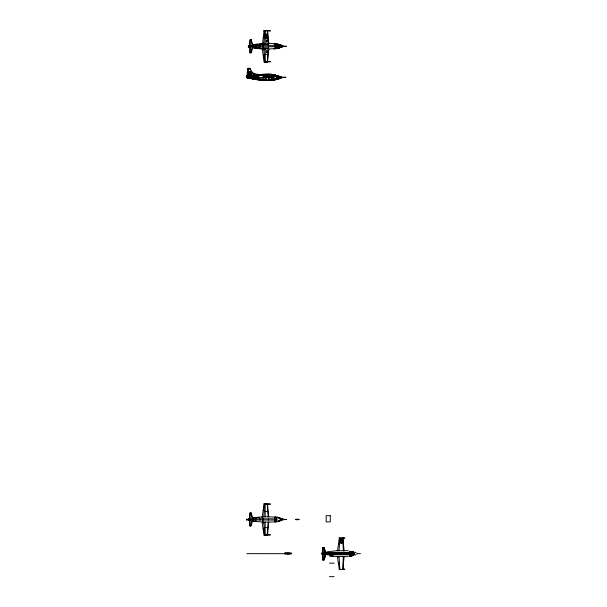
<?xml version="1.0" encoding="UTF-8"?>
<svg xmlns="http://www.w3.org/2000/svg" width="607" height="607" viewBox="0 0 607 607"><rect width="100%" height="100%" fill="white"/><g stroke="black" fill="none" stroke-linecap="round" stroke-linejoin="round"><path stroke-width="0.91" d="M265.236 33.886C266.473 32.672 265.729 34.834 266.716 35.32A1.1 1.1 0 0 1 266.86 35.752L266.868 36.003A1.108 1.108 0 0 1 266.602 36.632A1.237 1.237 0 0 1 266.154 36.966L266.238 36.928M279.083 77.939L279.41 77.908M291.041 553.645L291.041 553.091M254.325 79.062L254.348 75.48M265.259 60.928L265.251 61.861L265.259 48.879C261.222 48.522 255.737 49.053 252.633 47.392M265.191 534.092L265.183 535.025L265.191 522.043L262.065 521.967L264.007 535.048L264.5 535.025M278.127 77.468L277.642 77.453L278.143 77.453M276.033 47.657C278.264 48.439 282.369 46.564 279.281 44.827M274.129 75.215L274.607 74.79L264.113 74.578L250.16 75.306L250.866 74.031L247.148 73.933L251.161 74.031L248.976 73.842L247.557 73.902L251.116 74.107L248.824 74.107L248.255 75.579L246.837 76.027L247.876 76.52L257.967 75.298L274.265 75.002M279.053 77.256L278.59 77.059M287.65 553.645L287.657 553.091L287.915 553.569M264.204 56.929L264.371 56.413M264.644 32.786L264.531 30.752M264.128 530.093L264.007 528.591L263.165 528.614M288.947 553.645L288.947 553.091L289.258 553.569M252.793 78.849L252.808 76.975M349.966 553.721L349.412 554.639A1.578 1.373 21.9 0 1 349.025 554.783L327.302 554.707L327.082 553.569M273.476 79.714L273.575 74.464M249.841 72.218L249.272 72.225M263.43 74.775L263.408 76.232L268.62 76.27L268.62 74.737M249.963 72.096L250.334 72.005M275.426 76.368L275.449 75.147M254.037 79.145L247.003 77.84L247.519 71.474L247.148 73.106M254.348 77.074L254.325 78.136L255.979 78.159L255.995 77.119L249.348 76.899M264.265 37.588L264.28 37.179M269.053 79.851L268.818 77.157L261.541 77.484L273.537 77.43M276.056 44.592L277.657 44.478A1.996 1.996 0 0 1 278.416 44.637L280.077 45.237L280.366 46.322M276.033 45.153L276.056 44.751M266.01 36.185L265.965 36.837L265.525 36.283M275.912 45.692L276.018 44.357L278.476 44.614A4.689 4.689 0 0 1 279.516 44.857L279.516 45.472L276.018 44.827M322.696 559.821L322.34 553.652L322.567 547.78L322.977 547.78M327.302 554.707L327.279 554.76A1.578 1.373 -21.9 0 1 326.915 554.639L326.361 553.554L327.006 552.613A1.624 1.411 21.9 0 1 327.302 552.514L349.025 552.514A1.624 1.411 -21.9 0 1 349.321 552.613L349.882 553.379M327.09 553.903L327.302 552.514L349.025 552.598L349.291 553.394M349.966 553.584L349.935 553.933M322.977 559.533L322.56 559.533L322.37 553.652L322.613 547.506A5.008 5.008 0 0 1 323.281 547.438L323.812 547.506M270.115 77.157L271.079 76.641L269.94 76.937L269.956 76.467L270.57 76.861L270.176 76.998M269.918 76.899L269.584 76.444L269.546 76.884L270.547 76.937M279.561 77.461L279.744 77.529M264.652 32.717L264.356 33.302M337.393 556.513L339.313 569.541L342.879 569.541L343.608 556.513L343.608 561.096M281.618 45.282L281.754 47.285A16.594 16.594 0 0 0 283.082 46.572L283.628 46.428M281.549 518.446L281.686 520.449A16.594 16.594 0 0 0 283.014 519.736L286.565 519.471L283.105 519.273A10.706 10.706 0 0 0 281.587 518.461L281.549 518.507M322.689 553.447A6.76 6.76 0 0 0 322.196 553.645L328.918 553.88L328.918 553.136L322.4 553.432M264.371 33.112L264.447 35.821M327.583 553.804L325.572 553.683L323.956 547.795L325.094 553.652L323.956 559.517L325.572 553.349L328.918 553.152M264.462 503.916L264.007 510.343M267.285 61.861L268.226 48.962L277.164 48.598L281.618 47.111M267.209 535.025L268.157 522.126L277.096 521.762L281.549 520.275M327.067 553.402L327.302 552.514L327.12 553.098L349.268 553.167L349.055 552.545L349.275 553.243M280.29 519.493L279.577 518.082L275.942 517.521L276.177 520.078L252.823 519.918L252.565 520.54M264.075 37.179L264.455 35.783M339.252 544.297L339.92 538.439L339.298 537.848M285.351 553.645L285.662 553.091M270.274 76.96L270.312 76.49M342.879 569.541L344.002 556.513M262.307 48.955L264.075 61.876L267.626 61.861L268.757 48.962L268.598 50.798M264.379 533.978L264.462 535.025L267.558 535.025L268.689 522.126L268.529 523.962M284.546 553.645L284.88 553.091L291.254 553.091L291.254 553.645M349.389 552.901L354.169 552.901L329.776 553.106A2.094 0.425 -90 0 0 329.76 553.645A1.98 0.402 -90 0 0 329.776 554.237L354.192 554.335M262.778 48.697L262.778 46.974L255.858 46.906M350.345 554.328L350.353 554.183A2.094 0.47 -90 0 0 350.368 553.645A2.094 0.47 -90 0 0 350.353 553.106L350.345 552.962M349.291 553.903C348.312 556.073 353.008 552.727 354.2 554.297M279.455 77.529C281.633 78.409 268.878 80.018 268.271 78.561A4.621 4.621 0 0 1 269.007 77.286L261.427 77.476L269.121 77.317L268.704 77.279M280.305 47.012L279.789 47.604L280.381 46.519L262.778 46.974M280.313 519.683L279.577 520.859L277.126 521.337L275.942 521.413L275.798 520.085M247.383 71.474L247.755 68.386L250.319 68.416C250.691 72.385 254.052 74.904 257.937 74.213M262.55 43.454L264.075 30.714L264.007 31.298M267.641 61.762L270.532 61.724L267.657 61.626M349.275 554.062L349.025 554.783M282.247 77.468C293.09 76.732 276.906 77.711 277.02 79.342C267.846 81.93 258.066 79.912 248.87 78.242M324.047 559.077L324.168 559.798L325.777 553.675L327.082 553.819M274.971 46.997L274.971 48.499M255.851 517.513L255.881 518.856L252.96 518.993M252.633 47.376L252.922 46.762M250.645 72.225L251.161 72.514L251.207 70.905M252.588 47.786C255.122 48.112 267.391 48.621 257.482 48.12M278.135 77.749L278.613 78.022M252.466 521.041L251.002 525.966A2.284 2.284 0 0 1 250.721 525.988L249.652 525.897L249.431 519.721L248.392 519.63L252.656 520.214M264.083 55.472L264.242 54.653M264.007 528.644L264.174 527.817M325.572 553.683L323.349 553.592M252.732 47.05L252.216 46.974L251.07 52.801A2.284 2.284 0 0 1 250.797 52.824L249.72 52.733L249.507 46.602A8.657 8.657 0 0 0 250.175 46.587L251.586 46.193M252.148 520.138L250.721 525.988A3.779 3.779 0 0 1 250.183 525.958L250.183 519.865M261.579 43.848C253.309 44.539 259.121 45.487 262.08 43.825M269.842 76.702L269.88 76.467M261.139 521.906C258.544 521.375 254.28 522.028 252.558 520.556M263.795 43.454L263.916 42.9M248.62 72.066L249.151 71.937M324.313 559.798A5.061 5.061 0 0 1 322.56 559.798L324.313 559.798L325.678 553.652L323.895 547.506L324.047 548.235M280.328 46.967L279.288 47.824L276.018 48.249C275.237 46.686 278.841 46.018 275.995 45.654M280.259 520.131L278.241 521.201M266.124 38.256L266.154 36.966A2.496 2.496 0 0 1 265.798 37.057L265.798 38.203M248.817 71.93C249.227 73.599 247.793 69.805 248.703 69.092L247.618 69.077M250.903 71.945L253.734 74.084M271.951 77.127L272.27 76.983M257.588 48.135C256.177 48.917 255.107 47.437 256.366 46.921M255.888 520.108L255.926 521.459L252.482 520.943M247.709 68.766L248.529 68.227L250.334 68.462M326.892 553.766L326.892 553.25M277.179 76.588C282.301 75.534 272.763 78.371 274.068 75.01L275.214 75.018L271.617 74.358M259.341 44.023L259.986 44.296L258.885 44.789L257.687 44.516L258.286 44.129L256.799 44.258M326.437 553.235L326.49 554.13M252.535 47.877L251.351 52.733L250.797 52.824A3.779 3.779 0 0 1 250.251 52.794L250.509 47.445L250.251 46.701L248.468 46.466L251.822 46.322M271.162 76.899L271.701 76.763M269.508 76.785L269.189 76.429L269.508 76.763M248.362 46.989L249.507 47.285L248.362 47.012L248.362 45.624L249.507 45.32L249.72 39.872L251.359 39.895M248.293 520.153L249.431 520.449L248.293 520.176L248.293 518.788L249.431 518.484L249.652 513.036L251.29 513.059M269.485 76.565L269.136 76.861L269.47 76.467M276.883 519.903L277.08 519.213A0.88 0.88 0 0 0 276.746 518.985L276.754 518.985M266.61 36.625L266.534 35.069L265.168 34.887M281.618 45.343L281.656 45.297A10.706 10.706 0 0 1 283.173 46.109L283.628 46.458M337.393 550.769L339.055 550.503M262.247 516.823L268.689 516.815L267.429 503.749L264.007 503.818L267.55 503.871L264.007 503.878L262.338 516.618L263.81 516.618L264.227 510.343L263.165 510.343M349.837 554.13L349.951 553.501M295.548 519.448L296.732 519.167A5.577 5.577 0 0 1 297.324 519.144L297.377 519.152A3.574 3.574 0 0 1 299.046 519.448A3.574 3.574 0 0 1 297.377 519.751A5.577 5.577 0 0 1 296.732 519.729L295.571 519.478L299.046 519.448M265.236 34.842L264.569 36.109L265.676 37.057M349.389 553.759L349.389 555.982L350.656 555.959L353.449 555.238L354.313 553.667L329.76 553.645M277.194 46.527L276.701 46.853L277.08 46.64M279.22 76.171L279.083 76.323A1.692 1.692 0 0 1 278.59 76.657L278.203 76.778A2.329 2.329 0 0 1 277.611 76.816L273.522 76.505M264.902 35.077L264.698 35.343A1.024 1.024 0 0 0 264.576 35.646L264.576 36.162A1.039 1.039 0 0 0 264.804 36.602L264.933 36.739A0.85 0.85 0 0 0 265.221 36.959L265.259 36.936M251.776 519.463L248.4 519.334L252.846 518.993L251.283 513.036M271.101 76.603L270.843 76.998L271.162 76.543M251.867 46.284L249.507 46.61M281.587 77.506L278.666 78.91M271.276 76.763L270.828 77.043M262.163 43.818C269.03 43.924 276.868 42.467 283.234 46.117M276.223 45.601C277.232 46.678 283.037 45.806 278.363 44.599M355.899 554.692L354.898 555.155M276.215 44.341L277.3 44.326A5.971 5.971 0 0 1 279.144 44.759L278.476 44.614L278.514 48.006A6.093 6.093 0 0 0 279.44 47.778L279.835 47.566L278.317 48.036M265.987 36.192L266.602 35.881M281.853 47.24L275.123 48.826M281.777 520.404L275.047 521.99M326.574 554.176A10.6 10.6 0 0 1 325.458 554.221L325.352 554.214A6.776 6.776 0 0 1 322.188 553.645L322.431 553.546M248.392 45.586C250.418 45.343 252.254 47.232 255.464 46.208M248.324 518.75L249.431 518.499L249.469 519.258M262.057 516.989L261.511 517.027M325.071 553.561L322.431 553.66M248.658 73.735L250.516 73.303L251.556 73.72A1.07 1.07 0 0 1 251.586 73.986L250.949 74.669L248.68 74.107M260.001 48.454L258.931 47.968L257.755 48.234L258.256 48.492L256.063 48.272M251.571 519.569L249.485 519.729M264.622 59.896L264.364 59.334M264.553 533.06L264.288 532.498M278.15 79.092L273.491 79.98A1.601 1.601 0 0 1 272.831 80.177L267.308 80.481M265.259 30.76L265.259 43.75M259.515 48.583L260.024 48.446M265.555 36.276L264.872 36.45L264.887 35.289C265.562 36.056 266.207 34.197 266.003 35.608L266.655 35.904M265.555 34.766L265.57 33.681M251.571 46.42L255.464 46.405M280.199 45.988L280.062 45.404M323.736 553.174L323.736 554.123A6.791 6.791 0 0 0 325.352 554.214M323.493 553.334L323.493 553.842M276.018 47.778L280.32 47.012M331.164 555.716L329.48 555.8L336.369 556.513M265.798 37.057L265.813 38.203M262.702 45.639L275.146 45.677M323.804 553.501L322.196 553.645M249.5 46.086L248.468 46.17L256.071 45.692M261.602 44.205L260.206 44.144M276.246 520.078L276.633 520.017M326.9 551.839L336.369 550.777M275.138 75.101L282.247 77.301L278.833 76.216A2.011 2.011 0 0 1 277.945 76.565A2.223 2.223 0 0 1 277.407 76.581L274.129 76.11M341.718 538.872C342.492 540.405 340.322 540.42 341.043 538.872M340.937 542.157L340.937 543.417L341.817 543.417L341.817 542.157L342.386 541.672A1.161 1.161 0 0 0 342.386 540.511L341.817 540.033L341.817 538.773L340.937 538.773L340.937 540.033L340.375 540.511A1.161 1.161 0 0 0 340.375 541.672L341.718 542.15L341.718 543.311M322.841 547.468L323.303 547.438M350.656 555.951L352.272 555.746M255.661 517.528L252.482 517.991A15.714 15.714 0 0 1 253.369 517.824L256.336 517.46M255.797 44.357L252.558 44.827A15.714 15.714 0 0 1 253.438 44.66L256.404 44.296M259.364 517.187L261.534 517.027M255.919 44.349L258.559 44.933L261.64 44.197M250.448 39.796L250.251 45.927M250.372 512.961L250.183 519.099M258.203 517.285L256.708 517.422L259.212 517.21M249.523 71.785L249.272 72.21M257.451 44.197L256.579 44.273M246.912 76.072L267.611 74.707A177.714 177.714 0 0 1 272.217 74.798L275.252 75.093L271.89 74.365C265.889 72.392 255.539 77.673 251.412 71.315M264.652 59.896L264.569 61.861M264.576 533.06L264.379 534.061M264.409 56.413L264.075 55.427L263.233 55.449M264.288 58.409L264.197 56.846M264.22 531.573L264.128 530.01M337.644 556.854L339.055 556.771L339.472 562.977L338.448 562.977M326.839 553.66L326.376 553.85M348.281 556.536L343.516 556.702M275.366 79.631L261.42 79.858L254.25 79.1M325.367 553.341L324.942 553.364M324.297 553.387L324.73 553.372M339.298 569.427L339.92 568.835L339.252 562.977M267.641 30.889L270.532 30.889L266.602 30.35L264.075 30.654L267.619 30.707L264.083 30.752M267.588 504.182L270.456 504.053L267.566 504.03M323.22 553.44L323.645 553.417M268.635 77.294L262.156 77.529L262.087 79.176L246.973 77.4L247.504 77.977M322.567 559.533L323.099 559.525L323.356 558.554L323.356 548.349L322.567 547.772M262.861 43.803L262.778 45.624C248.824 46.656 261.526 44.015 255.957 44.516M250.592 39.789L250.797 39.789A2.284 2.284 0 0 1 251.07 39.812L252.216 45.654M250.524 512.953L250.721 512.953A2.284 2.284 0 0 1 251.002 512.976L252.148 518.818M275.115 46.936L275.07 45.677L276.807 45.813A0.873 0.873 0 0 1 277.149 46.049L277.194 48.173M267.566 534.926L270.456 534.888L267.588 534.79M342.894 538.098L344.89 538.068L342.894 538.052M342.894 569.26L344.89 569.237L342.894 569.176M275.942 518.856L255.888 518.826M326.354 553.751L327.294 553.743M327.029 553.652L325.086 553.561M325.086 553.728L325.83 553.728M263.233 37.179L264.295 37.179L263.886 43.454L262.406 43.454M265.274 38.264L267.824 38.317L268.226 43.666M283.644 46.208L286.633 46.307L283.644 46.382M263.939 50.085L263.878 49.175L262.505 49.175M265.259 54.311L267.831 54.311M248.718 69.213L250.585 69.213M248.68 72.104L248.369 75.427L246.988 75.427M267.308 80.465L266.632 80.488A18.134 18.134 0 0 1 263.286 80.458L246.95 77.704M265.191 511.489L267.763 511.489L268.157 516.83M283.158 519.281L277.907 517.316L268.749 516.815L268.575 515.502M268.491 518.818L268.37 520.138M262.065 521.967L263.81 522.339L263.87 523.249M265.191 527.475L267.763 527.475M344.002 550.769L342.879 537.741L339.313 537.741L337.583 550.549L339.055 550.549L339.472 544.297L338.448 544.297M324.313 547.506L322.567 547.506A5.015 5.015 0 0 1 324.305 547.506L325.777 553.63M336.688 550.769L344.381 550.769M354.313 553.622L353.585 552.142L349.389 552.165L353.676 552.203M322.211 553.508L328.918 553.508M246.837 553.645L291.368 553.66A6.889 6.889 0 0 1 288.15 554.237L288.037 554.237A10.759 10.759 0 0 1 286.914 554.199L285.351 554.054A1.009 1.009 0 0 1 284.622 553.66A1.009 1.009 0 0 1 285.351 553.258L286.914 553.114A10.759 10.759 0 0 1 288.037 553.076L288.15 553.076A6.889 6.889 0 0 1 291.368 553.66M322.34 553.652L325.071 553.728M360.475 553.645L357.508 553.705M349.389 554.206L327.067 553.903M349.389 555.033L353.744 555.033M349.389 555.071L353.691 555.071M336.688 556.513L344.381 556.513M337.591 556.778L339.055 556.725M329.48 563.144L334.116 563.144M329.48 576.65L334.116 576.65M327.294 553.561L326.543 553.622M323.812 559.798L322.712 559.821M353.585 552.142L349.389 551.308L349.389 553.531M323.994 553.721L322.932 553.607M343.516 550.587L348.281 550.754M322.211 553.425L322.886 553.44M249.606 71.785L250.092 72.506L250.327 72.089M352.272 555.913L349.389 556.46M265.259 48.879L268.226 48.962M265.191 522.043L268.157 522.126M262.649 521.982L262.71 520.138M276.686 45.775L280.373 46.041M275.866 46.914L276.064 47.558M323.007 553.576L323.432 553.592M328.144 553.834L327.757 553.812M252.899 46.754L255.957 46.914M259.5 48.628L260.221 48.666M265.798 34.758L265.813 33.681M275.13 43.787L278.962 44.364L281.618 45.442M275.054 516.952L278.894 517.536L281.549 518.606M260.266 48.583L261.541 48.742M274.068 75.389L278.674 76.33M333.197 556.164L332.097 555.731M260.578 48.666L261.207 48.742M278.294 517.763L280.229 518.757M250.251 46.701L252.216 46.974M256.533 79.646L264.614 80.465L273.423 80.192L278.947 78.902L282.407 77.241L279.615 77.825M256.882 78.978L257.156 79.001A1.457 1.457 0 0 0 258.134 78.599L258.309 78.386A1.366 1.366 0 0 0 258.514 77.916L258.506 77.241A1.222 1.222 0 0 0 258.347 76.892L258.263 76.778A1.548 1.548 0 0 0 258.066 76.581A1.434 1.434 0 0 0 257.474 76.277L257.209 76.232A1.533 1.533 0 0 0 256.799 76.277M278.454 44.652L278.469 44.652A2.087 2.087 0 0 0 277.976 44.501M279.539 44.88L280.305 45.593L279.524 45.479L279.539 47.718M354.898 552.135L355.899 552.598M279.827 45.108L280.313 45.662M277.187 46.094L277.194 44.455M274.971 45.646L274.971 43.787M252.724 45.571L251.351 39.872M274.167 76.292L274.129 75.033M251.791 73.675L251.799 74.312A0.91 0.91 0 0 1 251.632 74.699M268.643 42.331L268.825 43.651L267.657 31.018M264.273 58.242L264.371 59.501M264.204 531.406L264.303 532.665M267.285 30.752L267.824 38.15M267.209 503.916L267.763 511.489M263.886 49.175L264.295 55.427M263.81 522.339L264.227 528.591M342.879 537.741L343.608 550.769L343.608 546.179M277.058 77.628L277.08 78.28M250.152 71.672L250.175 72.635M248.817 71.649L248.84 72.59M284.88 553.091L284.888 553.645M274.903 522.005L274.903 516.952M285.836 553.091L285.836 553.645M356.87 553.129L356.87 554.161M353.282 551.96L353.282 555.329M350.269 551.323L350.269 555.966M343.228 541.846L343.228 550.769M343.228 556.513L343.228 565.436M341.46 538.872L341.46 539.987M341.46 542.195L341.46 543.311M341.309 538.872L341.309 539.987M341.309 542.195L341.309 543.311M341.043 542.157L341.043 543.311M329.791 552.924L329.791 554.366M322.211 552.727L322.211 554.563M321.991 553.098L321.991 554.191M280.13 76.467L280.13 78.371M277.923 75.776L277.923 76.565M276.724 75.465L276.724 76.528M276.253 45.692L276.253 46.914M273.537 79.692L273.537 80.109M269.136 79.828L269.136 80.299M268.719 74.304L268.719 74.798M268.56 46.974L268.56 48.052L263.294 48.052L263.294 46.974M268.446 46.974L268.56 44.554L263.294 44.554L263.294 45.639M265.191 503.916L265.191 516.914M263.529 74.327L263.529 74.836M263.172 45.639L263.172 46.974M263.157 74.813L263.157 77.271M263.104 518.803L263.104 520.138M262.71 516.974L262.71 518.803M259.933 45.654L259.933 46.951M259.857 518.818L259.857 520.116M253.772 73.652L253.772 75.443M249.545 71.649L249.545 72.612M249.333 75.921L249.333 78.22M247.148 76.095L247.148 77.901M350.656 551.331A13.855 13.786 -90 0 1 352.288 551.619M323.205 553.288A6.76 6.76 0 0 1 325.344 553.076L325.458 553.076A10.6 10.6 0 0 1 326.574 553.114M256.928 78.948A1.366 1.366 0 0 1 256.351 78.69M256.708 76.361A1.26 1.26 0 0 0 255.813 77.127L255.744 77.385A1.229 1.229 0 0 0 255.737 77.795L255.759 77.931A1.252 1.252 0 0 0 255.911 78.288L255.987 78.402A1.624 1.624 0 0 0 256.275 78.698M258.377 77.157L258.354 78.197L260.008 78.235L260.031 77.172L258.377 77.157M276.845 78.531C270.229 81.945 275.851 72.081 276.845 78.531M272.042 78.159L272.027 78.614L272.042 78.159M277.589 76.839L277.528 78.159L279.986 78.295L280.07 76.975L277.589 76.839M251.51 77.65L252.421 78.022L251.51 77.65M255.759 77.468L254.424 77.726L255.759 77.468M341.703 541.391L341.658 542.021L340.565 541.619L340.58 540.465L341.271 540.662L341.68 540.131L342.348 541.072L341.703 541.391M266.147 78.083L266.025 79.396L263.233 79.396L263.157 78.06L266.147 78.083M255.979 47.566L256.624 47.839L255.979 47.566M249.469 71.967L249.644 72.316L249.469 71.967M280.153 77.332L280.73 77.438L280.191 77.279M256.647 77.764L256.389 78.591L257.118 78.136L257.808 78.652L257.588 77.802L258.294 77.332L257.489 77.271L257.178 76.49L256.799 77.256L255.995 77.256L256.647 77.764M267.619 61.922L264.075 61.96L267.619 61.914M267.55 535.086L264.007 535.124L267.55 535.078M331.817 555.8L330.876 555.936L332.765 556.141L331.817 555.8M256.624 44.888L255.979 45.146L256.624 44.888M266.989 39.971L266.777 42.058L266.989 39.971M274.819 43.81L274.144 44L274.819 43.81M274.774 48.628L274.129 48.818L274.774 48.628M266.989 50.556L266.777 52.634L266.989 50.556M255.092 76.27L254.538 76.27L254.538 76.861L255.092 76.861L255.092 76.27M271.375 77.135L267.839 76.96L271.375 77.135M284.122 77.294L283.037 77.453L284.122 77.294M272.004 79.32L271.944 79.775L272.004 79.32M330.261 515.692L326.179 515.692L326.179 521.914L330.261 521.914L330.261 515.692M247.125 519.235L246.525 519.235L246.525 520.222L247.125 520.222L247.125 519.235M259.948 77.825L258.552 77.506L259.948 77.825M273.34 76.209L272.634 76.194L272.634 76.74L273.34 76.763L273.34 76.209M327.241 554.616L327.12 554.206L327.196 554.601M351.802 555.777L351.802 551.513L351.726 555.792"/></g></svg>
